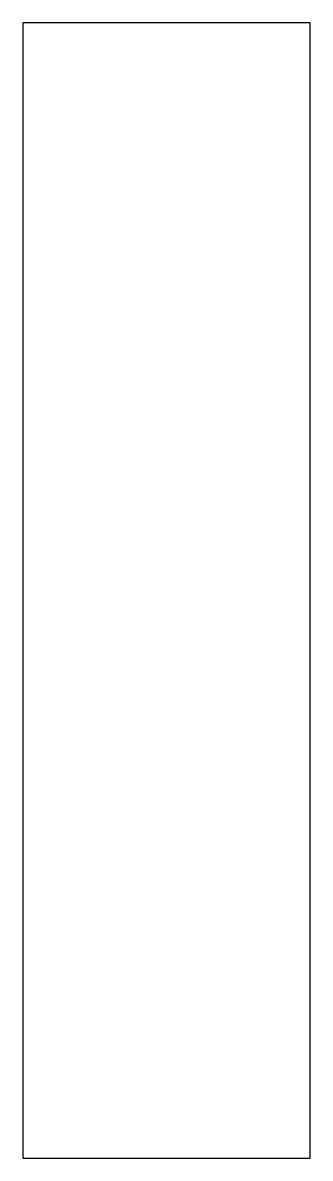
# Model space of a CAD drawing. Header units: millimetres. Extents: x -110 to 110, y -434 to 434.
import ezdxf

# ---------------------------------------------------------------- set-up
doc = ezdxf.new("R2010")
doc.units = ezdxf.units.MM

msp = doc.modelspace()

# ---------------------------------------------------------------- linework, layer by layer
at = {"color": 7, "linetype": 'Continuous', "lineweight": 25}
for p, q in [((110, 433.9), (-110, 433.9)), ((-110, 433.9), (-110, -433.9)), ((110, -433.9), (110, 433.9)), ((-110, -433.9), (110, -433.9))]:
    msp.add_line(p, q, dxfattribs=at)

doc.saveas('drawing.dxf')
